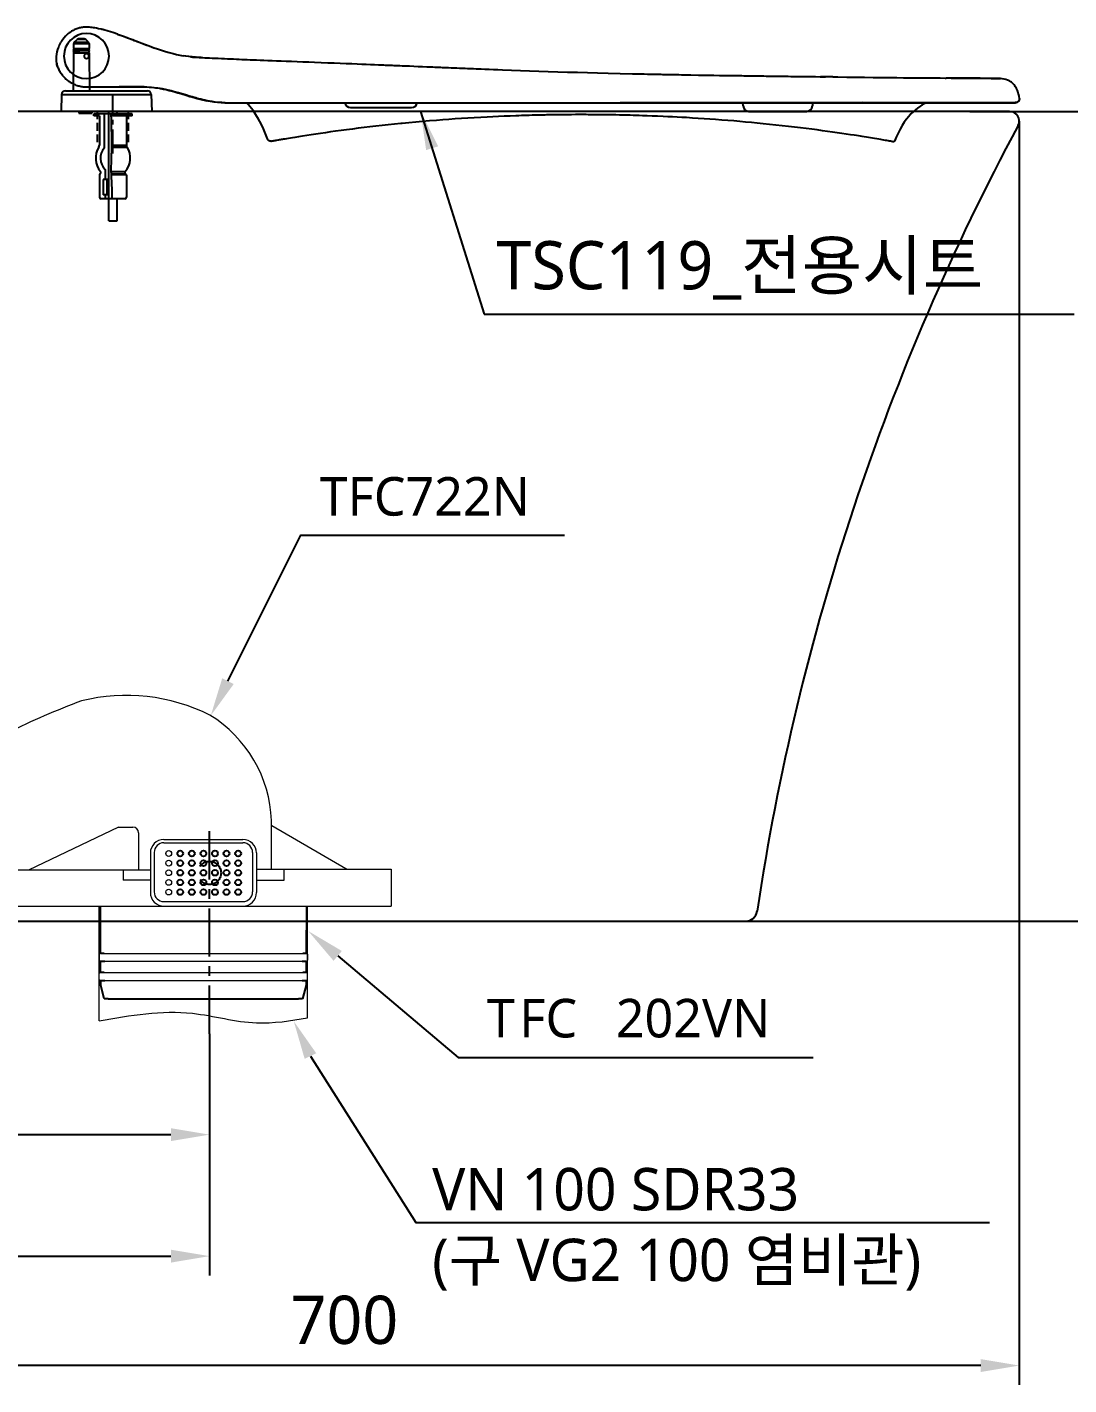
# Model space of a CAD drawing. Extents: x 3814 to 6583, y -1052 to 2311.
# Drawn here: x 4161 to 4702, y -1052 to -348 of the extents above; entities that cross this region are included whole.
import ezdxf

# ---------------------------------------------------------------- set-up
doc = ezdxf.new("R2010")
doc.units = 0
doc.header["$LTSCALE"] = 20
doc.header["$MEASUREMENT"] = 0
doc.linetypes.add('CENTER', pattern=[2, 1.25, -0.25, 0.25, -0.25])
doc.linetypes.add('HIDDEN', pattern=[0.375, 0.25, -0.125])
doc.layers.get('0').update_dxf_attribs({"linetype": 'CONTINUOUS'})
doc.layers.get('DEFPOINTS').update_dxf_attribs({"linetype": 'CONTINUOUS'})
for name, color, linetype in [('1', 1, 'CONTINUOUS'), ('2', 2, 'CONTINUOUS'), ('3', 3, 'CONTINUOUS'), ('6', 6, 'CONTINUOUS'), ('CEN', 1, 'CENTER')]:
    doc.layers.add(name, color=color, linetype=linetype)
doc.styles.add('ROMANS', font='NanumGothic.ttf')
doc.styles.get("Standard").update_dxf_attribs({"font": 'NanumGothic.ttf'})
doc.dimstyles.get("Standard").update_dxf_attribs({"dimtxt": 2.5, "dimasz": 2, "dimexe": 2, "dimexo": 1, "dimgap": 1.5, "dimtad": 1, "dimdec": 0, "dimlfac": 10, "dimrnd": 0.5, "dimzin": 0, "dimdsep": 46, "dimtxsty": 'Standard', "dimcen": 0, "dimclrt": 2, "dimadec": 0, "dimazin": 0, "dimtfac": 1, "dimtdec": 0, "dimtmove": 0, "dimatfit": 3, "dimfxl": 0, "dimtolj": 1, "dimtzin": 0, "dimarcsym": 0})

# ---------------------------------------------------------------- blocks, each defined once
blk = doc.blocks.new('*D108')
at = {"layer": '3', "color": 3, "lineweight": -2}
for p, q in [((3976, -815.42), (3976, -994.95)), ((4256.01, -869.63), (4256.01, -994.95)), ((3996, -984.95), (4236.01, -984.95))]:
    blk.add_line(p, q, dxfattribs=at)
at = {"layer": '3', "color": 3}
for points in [[(3996, -981.62), (3996, -988.29), (3976, -984.95)], [(4236.01, -981.62), (4236.01, -988.29), (4256.01, -984.95)]]:
    blk.add_solid(points, dxfattribs=at)
at = {"layer": 'DEFPOINTS', "color": 0}
for p in [(3976, -815.42), (4256.01, -869.63), (4256.01, -984.95)]:
    blk.add_point(p, dxfattribs=at)
at = {"layer": '3', "color": 2, "insert": (4114.43, -961.34), "char_height": 25, "attachment_point": 5}
blk.add_mtext('\\A1;280', dxfattribs=at)
blk = doc.blocks.new('*D106')
at = {"color": 3, "lineweight": -2}
for p, q in [((4005.97, -396.88), (4005.97, -931.95)), ((4256.01, -869.63), (4256.01, -931.95)), ((4025.97, -921.95), (4236.01, -921.95))]:
    blk.add_line(p, q, dxfattribs=at)
at = {"color": 3}
for points in [[(4025.97, -918.62), (4025.97, -925.29), (4005.97, -921.95)], [(4236.01, -918.62), (4236.01, -925.29), (4256.01, -921.95)]]:
    blk.add_solid(points, dxfattribs=at)
at = {"layer": 'DEFPOINTS', "color": 0}
for p in [(4005.97, -396.88), (4256.01, -869.63), (4256.01, -921.95)]:
    blk.add_point(p, dxfattribs=at)
at = {"color": 2, "insert": (4129.41, -898.34), "char_height": 25, "attachment_point": 5}
blk.add_mtext('\\A1;250', dxfattribs=at)
blk = doc.blocks.new('*D130')
at = {"layer": '3', "color": 3, "lineweight": -2}
for p, q in [((4675.94, -396.42), (4675.94, -1051.67)), ((3976, -815.42), (3976, -1051.67)), ((4655.94, -1041.67), (3996, -1041.67))]:
    blk.add_line(p, q, dxfattribs=at)
at = {"layer": '3', "color": 3}
for points in [[(3996, -1038.34), (3996, -1045.01), (3976, -1041.67)], [(4655.94, -1038.34), (4655.94, -1045.01), (4675.94, -1041.67)]]:
    blk.add_solid(points, dxfattribs=at)
at = {"layer": 'DEFPOINTS', "color": 0}
for p in [(4675.94, -396.42), (3976, -815.42), (3976, -1041.67)]:
    blk.add_point(p, dxfattribs=at)
at = {"layer": '3', "color": 2, "insert": (4325.97, -1018.15), "char_height": 25, "attachment_point": 5}
blk.add_mtext('\\A1;700', dxfattribs=at)
blk = doc.blocks.new('*D100')
at = {"layer": '3', "color": 3, "lineweight": -2}
for p, q in [((4650.39, -391.42), (4760, -391.42)), ((4750, -411.42), (4750, -577.79)), ((4750, -791.27), (4750, -624.9)), ((4513.51, -811.27), (4760, -811.27))]:
    blk.add_line(p, q, dxfattribs=at)
at = {"layer": '3', "color": 3}
for points in [[(4746.67, -411.42), (4753.33, -411.42), (4750, -391.42)], [(4746.67, -791.27), (4753.33, -791.27), (4750, -811.27)]]:
    blk.add_solid(points, dxfattribs=at)
at = {"layer": 'DEFPOINTS', "color": 0}
for p in [(4650.39, -391.42), (4513.51, -811.27), (4750, -811.27)]:
    blk.add_point(p, dxfattribs=at)
at = {"layer": '3', "color": 2, "insert": (4750, -601.35), "char_height": 25, "attachment_point": 5}
blk.add_mtext('\\A1;420', dxfattribs=at)

msp = doc.modelspace()

# ---------------------------------------------------------------- linework, layer by layer
at = {"color": 2}
for p, q in [((4185.60036, -358.84111), (4185.62311, -356.23413)), ((4185.60036, -358.84111), (4193.5553, -358.84111)), ((4185.62311, -356.23413), (4193.53255, -356.23413)), ((4193.47456, -358.92256), (4185.6811, -358.92256)), ((4185.91906, -355.53267), (4187.3518, -354.11237)), ((4185.91906, -355.53267), (4193.2366, -355.53267)), ((4191.80386, -354.11237), (4187.3518, -354.11237)), ((4191.09985, -353.82256), (4188.05581, -353.82256)), ((4193.2366, -355.53267), (4191.80386, -354.11237)), ((4193.53255, -356.23413), (4193.5553, -358.84111)), ((4185.32783, -359.92256), (4188.33525, -359.92256)), ((4185.4094, -380.72256), (4185.58151, -361.00049)), ((4185.58151, -361.00049), (4193.57415, -361.00049)), ((4185.66012, -360.92256), (4193.49554, -360.92256)), ((4193.82783, -359.92256), (4188.33525, -359.92256)), ((4193.57415, -361.00049), (4193.74626, -380.72256)), ((4179.33316, -382.65276), (4179.02692, -391.42256)), ((4179.33363, -382.65276), (4225.8225, -382.65276)), ((4181.33237, -380.72256), (4223.82372, -380.72256)), ((4225.8225, -382.65276), (4226.12875, -391.42256)), ((4532.75391, -388.57957), (4532.66707, -386.92256)), ((4568.76422, -386.92256), (4568.67738, -388.57957)), ((4226.12875, -391.42256), (4179.02692, -391.42256)), ((4188.20402, -391.42256), (4188.17783, -392.42256)), ((4188.17783, -392.42256), (4194.97783, -392.42256)), ((4194.95164, -391.42256), (4194.97783, -392.42256)), ((4204.78363, -392.70644), (4195.9613, -392.70644)), ((4195.9613, -393.80644), (4195.9613, -392.70644)), ((4198.9613, -393.80644), (4195.9613, -393.80644)), ((4198.9613, -393.80644), (4198.9613, -408.92411)), ((4201.4613, -392.70644), (4201.4613, -410.41494)), ((4215.9613, -392.70644), (4204.78363, -392.70644)), ((4215.9613, -393.80644), (4204.89487, -393.80644)), ((4208.1613, -392.70644), (4208.1613, -391.42256)), ((4212.9613, -393.80644), (4212.9613, -408.92411)), ((4215.9613, -393.80644), (4215.9613, -392.70644)), ((4329.21243, -389.42256), (4329.85564, -389.42256)), ((4329.85564, -389.42256), (4336.33563, -389.42256)), ((4336.33563, -389.42256), (4351.05654, -389.42256)), ((4351.05654, -389.42256), (4359.1444, -389.42256)), ((4359.1444, -389.42256), (4360.82503, -389.42256)), ((4535.7498, -391.42256), (4538.34881, -391.42256)), ((4538.34881, -391.42256), (4546.95528, -391.42256)), ((4546.95528, -391.42256), (4560.59235, -391.42256)), ((4560.59235, -391.42256), (4565.48116, -391.42256)), ((4565.48116, -391.42256), (4565.68149, -391.42256)), ((4205.2171, -410.00928), (4213.2813, -410.00928)), ((4205.23956, -408.92411), (4212.9613, -408.92411)), ((4201.9613, -421.51591), (4201.9613, -426.70644)), ((4198.9613, -424.35224), (4198.9613, -435.90644)), ((4200.9613, -426.70644), (4200.9613, -434.70644)), ((4203.7613, -426.70644), (4200.9613, -426.70644)), ((4203.7613, -426.70644), (4201.4613, -426.70644)), ((4202.9613, -434.70644), (4202.9613, -426.70644)), ((4204.91723, -422.62511), (4212.35953, -422.62511)), ((4212.65361, -423.8907), (4204.94766, -423.8907)), ((4212.9613, -424.35224), (4204.96263, -424.35224)), ((4212.9613, -424.35224), (4212.9613, -435.90644)), ((4203.7613, -434.70644), (4200.9613, -434.70644)), ((4203.7613, -434.70644), (4201.4613, -434.70644)), ((4201.9613, -434.70644), (4201.9613, -436.70644)), ((4212.1613, -436.70644), (4199.7613, -436.70644)), ((4208.1613, -448.1204), (4208.1613, -436.70644)), ((4199.53174, -827.95126), (4199.42038, -803.45126)), ((4306.2931, -803.45126), (4306.18174, -827.95126)), ((4201.35674, -827.95126), (4199.53174, -827.95126)), ((4306.18174, -827.95126), (4304.35674, -827.95126)), ((4199.54992, -831.95126), (4201.65674, -831.95126)), ((4199.57719, -837.95126), (4199.54992, -831.95126)), ((4304.05674, -831.95126), (4306.16356, -831.95126)), ((4306.16356, -831.95126), (4306.13629, -837.95126)), ((4201.35674, -837.95126), (4199.34602, -837.95126)), ((4199.34602, -841.95126), (4201.65674, -841.95126)), ((4199.60674, -844.45126), (4199.59538, -841.95126)), ((4201.45674, -851.45126), (4199.60674, -844.45126)), ((4304.05674, -841.95126), (4306.36746, -841.95126)), ((4306.10674, -844.45126), (4304.25674, -851.45126)), ((4306.36746, -837.95126), (4304.35674, -837.95126)), ((4306.1181, -841.95126), (4306.10674, -844.45126)), ((4203.45674, -851.45126), (4201.45674, -851.45126)), ((4203.45674, -851.45126), (4252.85674, -851.45126)), ((4252.85674, -851.45126), (4302.25674, -851.45126)), ((4304.25674, -851.45126), (4302.25674, -851.45126))]:
    msp.add_line(p, q, dxfattribs=at)
at = {"color": 1, "linetype": 'CENTER', "ltscale": 0.5}
msp.add_line((4205.9613, -413.22883), (4205.9613, -383.3526), dxfattribs=at)
at = {"color": 7}
for p, q in [((4670.94138, -391.42256), (4010.4693, -391.42256)), ((4025.64232, -811.27483), (4534.05334, -811.27483))]:
    msp.add_line(p, q, dxfattribs=at)
at = {"color": 7, "linetype": 'HIDDEN', "ltscale": 0.8}
for p, q in [((4197.9613, -407.42256), (4197.9613, -391.42256)), ((4213.9613, -407.42256), (4213.9613, -391.42256))]:
    msp.add_line(p, q, dxfattribs=at)
at = {"color": 2, "linetype": 'Continuous'}
msp.add_line((4203.7613, -448.1204), (4208.1613, -448.1204), dxfattribs=at)
at = {"color": 2, "linetype": 'Continuous', "lineweight": 0}
for p, q in [((4288.15113, -784.38726), (4288.15113, -759.15848)), ((4208.85433, -762.48563), (4162.13685, -784.88726)), ((4208.85433, -762.48563), (4216.26208, -762.48563)), ((4219.26208, -765.48563), (4219.26208, -784.88726)), ((4288.35358, -761.69086), (4326.64065, -783.97992)), ((4232.35674, -768.88726), (4273.35674, -768.88726)), ((4232.35674, -770.63475), (4273.35674, -770.63475)), ((4225.35674, -775.88726), (4225.35674, -796.45126)), ((4227.35674, -775.63475), (4227.35674, -796.13475)), ((4278.35674, -775.63475), (4278.35674, -796.13475)), ((4280.35674, -775.88726), (4280.35674, -796.45126)), ((4225.35662, -784.88726), (4156.09621, -784.88726)), ((4211.19517, -784.88726), (4211.19517, -789.95126)), ((4280.35687, -784.38726), (4350.24866, -784.38726)), ((4294.74375, -789.95126), (4294.74375, -784.38726)), ((4350.24866, -784.38726), (4350.24866, -803.45126)), ((4225.35663, -789.95126), (4211.19517, -789.95126)), ((4280.35687, -789.95126), (4294.74375, -789.95126)), ((4232.35674, -801.13475), (4273.35674, -801.13475)), ((4085.742, -803.45126), (4350.24866, -803.45126)), ((4198.84602, -828.45126), (4198.84602, -831.45126)), ((4199.53174, -827.95126), (4199.34602, -827.95126)), ((4199.53174, -827.95126), (4306.36746, -827.95126)), ((4306.86746, -828.45126), (4306.86746, -831.45126)), ((4199.54992, -831.95126), (4199.34602, -831.95126)), ((4199.54992, -831.95126), (4306.36746, -831.95126)), ((4201.35674, -837.95126), (4304.35674, -837.95126)), ((4201.65674, -841.95126), (4304.05674, -841.95126))]:
    msp.add_line(p, q, dxfattribs=at)
at = {"color": 6, "linetype": 'Continuous', "lineweight": 0}
for p, q in [((4198.84602, -862.87338), (4198.84602, -803.45126)), ((4306.86746, -861.38085), (4306.86746, -803.45126))]:
    msp.add_line(p, q, dxfattribs=at)
at = {"color": 2}
for points in [[(4208.2873, -351.36002), (4205.86148, -350.54487), (4203.42306, -349.78939), (4201.27228, -349.19037), (4200.99057, -349.11733), (4200.70888, -349.04567), (4200.42722, -348.97541), (4200.14561, -348.90659), (4199.86406, -348.83926), (4199.58258, -348.77344), (4198.46736, -348.52818), (4197.4654, -348.33044), (4196.57363, -348.17404), (4195.78917, -348.05292), (4195.10936, -347.96126), (4194.40314, -347.87994), (4193.85267, -347.82692), (4193.45466, -347.79452), (4193.2067, -347.77694)], [(4208.27853, -351.3859), (4208.28008, -351.38134)], [(4208.28008, -351.38134), (4208.2873, -351.36)], [(4208.28029, -351.38157), (4211.39939, -352.4967), (4214.60881, -353.69429), (4217.80567, -354.91062), (4220.99874, -356.12653), (4224.18965, -357.32393), (4227.26009, -358.44467)], [(4208.2873, -351.36002), (4208.72597, -351.51293), (4209.21088, -351.68366), (4209.74246, -351.87272), (4210.32114, -352.08063), (4210.95029, -352.30894), (4211.70388, -352.58519), (4212.33701, -352.81935), (4212.54834, -352.89789), (4212.74152, -352.96984), (4212.9165, -353.03513), (4213.07322, -353.0937), (4213.21163, -353.1455), (4213.33168, -353.19049), (4213.43335, -353.22861), (4213.56644, -353.27858), (4215.00971, -353.82353), (4216.05614, -354.22127), (4216.98817, -354.57659), (4217.80402, -354.88797), (4218.5782, -355.1834), (4219.5547, -355.55553), (4220.93145, -356.07809), (4222.21464, -356.56168), (4223.46674, -357.02914), (4224.75376, -357.50382), (4225.99742, -357.95569), (4227.19648, -358.38388)], [(4181.29268, -352.45357), (4180.62008, -353.21138), (4179.91343, -354.11335), (4179.19204, -355.16963), (4178.8333, -355.75793), (4178.48062, -356.38703), (4178.1381, -357.05704), (4177.81029, -357.76771), (4177.50227, -358.51838), (4177.21962, -359.30791), (4176.84947, -360.59172), (4176.6055, -361.78631), (4176.47015, -362.88105), (4176.42465, -363.86956), (4176.44983, -364.74876), (4176.52669, -365.51812), (4176.637, -366.17891), (4176.76383, -366.73357)], [(4185.60036, -358.84111), (4185.68105, -358.92251)], [(4193.5553, -358.84111), (4193.47461, -358.92251)], [(4227.19635, -358.38383), (4227.21024, -358.38734)], [(4227.2089, -358.38686), (4227.24291, -358.39888)], [(4227.20985, -358.38721), (4227.25842, -358.43965), (4227.26006, -358.44406)], [(4227.24291, -358.39888), (4229.05861, -359.02756), (4231.07965, -359.69347), (4233.11819, -360.32381), (4235.17171, -360.9119), (4237.23588, -361.45151), (4238.9596, -361.85994), (4240.68055, -362.22769), (4242.38668, -362.55125)], [(4185.58151, -361.00049), (4185.66007, -360.92261)], [(4193.57415, -361.00049), (4193.49559, -360.92261)], [(4245.29843, -363.00603), (4245.27623, -363.00304), (4243.68471, -362.76951), (4242.40351, -362.55443)], [(4245.29487, -363.00503), (4245.32522, -363.00911)], [(4247.11763, -363.22662), (4246.82304, -363.19423), (4245.29843, -363.00603)], [(4246.23275, -363.1214), (4246.38107, -363.13797), (4246.60182, -363.16171), (4246.78181, -363.18025), (4246.91656, -363.19366), (4247.04783, -363.20634), (4247.24281, -363.22445), (4247.48355, -363.24566), (4247.77656, -363.26976), (4248.03299, -363.28932), (4248.36097, -363.31227), (4248.78111, -363.33832), (4249.01469, -363.35119)], [(4252.36471, -363.58715), (4252.11511, -363.57598), (4251.80659, -363.56448), (4251.45958, -363.55147), (4251.1016, -363.53664), (4250.42041, -363.50115), (4249.75203, -363.45764), (4248.80893, -363.38651), (4247.82609, -363.29907), (4247.11763, -363.22662)], [(4249.06211, -363.3537), (4249.01981, -363.35146)], [(4249.05611, -363.35593), (4249.0213, -363.35414)], [(4251.31726, -363.49958), (4249.92695, -363.40459), (4249.05611, -363.35593)], [(4249.05782, -363.35602), (4249.54661, -363.38121), (4250.65438, -363.43756), (4251.62123, -363.48598), (4252.60807, -363.53471), (4253.66874, -363.58638), (4254.82728, -363.642), (4256.08976, -363.70171), (4257.43714, -363.76444), (4258.89762, -363.83135), (4260.4776, -363.90256), (4262.18289, -363.97821), (4263.80095, -364.04896), (4265.4092, -364.11839), (4266.98357, -364.18559), (4268.51775, -364.25043), (4270.00596, -364.3128), (4271.44292, -364.37258), (4272.82388, -364.42968), (4274.14464, -364.48398), (4275.5863, -364.54294), (4277.09616, -364.60435), (4278.71428, -364.6698), (4280.44438, -364.73938), (4282.2903, -364.81319), (4284.21931, -364.8899), (4286.26621, -364.97089), (4288.43373, -365.05626), (4290.72438, -365.14612), (4293.19112, -365.24254), (4295.79075, -365.34387), (4298.5252, -365.45022), (4301.39606, -365.56174), (4304.40481, -365.67854), (4307.45649, -365.797), (4310.44894, -365.91323), (4313.94623, -366.04926), (4317.34081, -366.18167), (4320.6242, -366.31025), (4323.79029, -366.43478), (4326.83563, -366.55508), (4329.75733, -366.67093), (4332.55271, -366.78218), (4335.0017, -366.87998), (4337.34008, -366.97366), (4339.56608, -367.06311), (4341.66761, -367.14783), (4343.62706, -367.22705), (4345.44342, -367.30067), (4346.26424, -367.33399), (4347.05185, -367.366), (4347.8062, -367.39668), (4348.52723, -367.42603), (4349.21487, -367.45405), (4349.92278, -367.48291), (4350.74565, -367.51649), (4351.60266, -367.55149), (4352.55808, -367.59054), (4353.61202, -367.63366), (4354.76453, -367.68087), (4356.01561, -367.73219), (4357.34331, -367.78673), (4359.69801, -367.88366), (4362.01359, -367.97925), (4364.28914, -368.07345), (4366.5252, -368.16623), (4368.72261, -368.25751), (4370.82763, -368.34498), (4371.89794, -368.38945), (4372.93006, -368.43231), (4373.92404, -368.47356), (4374.87976, -368.5132), (4375.79707, -368.55123), (4376.68271, -368.58793), (4377.63965, -368.62756), (4378.70255, -368.67156), (4379.92958, -368.72233), (4381.27252, -368.77786), (4382.73101, -368.83814), (4384.27793, -368.90204), (4385.73686, -368.96227), (4387.07593, -369.01748), (4388.52516, -369.07713), (4389.80284, -369.12959), (4390.90924, -369.17492), (4391.91454, -369.21599), (4392.91733, -369.25686), (4394.22791, -369.31008), (4395.53576, -369.36296), (4396.88362, -369.41719), (4398.85924, -369.49615), (4400.99465, -369.58071), (4403.2855, -369.67046), (4405.62704, -369.76105), (4407.97993, -369.85085), (4412.63529, -370.02485), (4417.33576, -370.19559), (4422.02137, -370.36091), (4426.80198, -370.52474), (4431.66943, -370.68652), (4436.63335, -370.84562), (4441.70574, -371.00135), (4446.79718, -371.15132), (4452.00015, -371.29913), (4457.30561, -371.44428), (4462.74144, -371.58652), (4469.00121, -371.74199), (4475.43778, -371.89292), (4477.49695, -371.93933), (4479.51321, -371.98391), (4481.40012, -372.02484), (4483.15731, -372.06229), (4484.78476, -372.0964), (4486.28251, -372.1273), (4487.65071, -372.15512), (4488.88962, -372.17997), (4489.99956, -372.20196), (4490.98087, -372.22119), (4491.66192, -372.23441), (4492.26399, -372.24602), (4492.78725, -372.25605), (4493.30822, -372.26598), (4493.92434, -372.27765), (4494.75418, -372.29324), (4495.71083, -372.31106), (4496.7941, -372.33102), (4498.00387, -372.35305), (4499.34019, -372.37709), (4500.77606, -372.40258), (4502.33465, -372.42987), (4503.96101, -372.45795), (4505.59763, -372.48581), (4509.5356, -372.55134), (4513.53137, -372.61585), (4517.56483, -372.67921), (4520.52561, -372.72474), (4523.44939, -372.76894), (4526.41825, -372.81313), (4529.43489, -372.85737), (4530.77143, -372.87676), (4532.01271, -372.89466), (4533.12377, -372.91061), (4534.10483, -372.92462), (4534.78456, -372.93429), (4535.38422, -372.9428), (4535.90384, -372.95016), (4536.42386, -372.9575), (4537.1118, -372.9672), (4537.93163, -372.97872), (4538.88311, -372.99204), (4539.96268, -373.0071), (4541.07044, -373.02249), (4542.15947, -373.03756), (4543.41891, -373.05491), (4544.65228, -373.07184), (4545.85957, -373.08834), (4547.02614, -373.10423), (4547.88562, -373.11589), (4548.67466, -373.12657), (4549.39343, -373.13628), (4550.04211, -373.14503), (4550.68662, -373.15369), (4551.45296, -373.16398), (4552.35561, -373.17606), (4553.39397, -373.18992), (4554.56656, -373.20551), (4556.08172, -373.22558), (4557.45269, -373.24365), (4558.68042, -373.25977), (4559.7658, -373.27398), (4560.71012, -373.2863), (4561.57494, -373.29755), (4562.40258, -373.30828), (4563.12873, -373.31768), (4563.82394, -373.32667), (4564.58213, -373.33644), (4565.48745, -373.34808), (4566.53913, -373.36156), (4567.73606, -373.37686), (4570.2757, -373.40912), (4572.68591, -373.4395), (4574.96759, -373.46805), (4575.46137, -373.47419)], [(4252.36471, -363.58651), (4251.31726, -363.49958)], [(4177.17209, -368.06924), (4176.87824, -367.15273), (4176.80236, -366.87982), (4176.76383, -366.73357)], [(4183.73644, -376.24787), (4183.71143, -376.23196)], [(4192.2067, -378.69357), (4193.76831, -378.69357), (4195.23785, -378.69357), (4196.61534, -378.69357), (4198.09755, -378.69357), (4199.60628, -378.69357), (4201.11947, -378.69357), (4202.66213, -378.69357), (4206.99677, -378.69357), (4211.43804, -378.69357)], [(4211.43068, -378.68444), (4211.43386, -378.69066)], [(4222.09204, -378.664), (4220.46186, -378.66765), (4218.71601, -378.67139), (4216.92366, -378.67496), (4215.09464, -378.67839), (4213.23833, -378.68164), (4211.43109, -378.68474)], [(4211.43386, -378.69066), (4211.43803, -378.69341)], [(4211.43804, -378.69357), (4212.8998, -378.69357), (4214.34994, -378.69357), (4215.75856, -378.69357), (4217.14646, -378.69357), (4218.91156, -378.69357), (4220.60148, -378.69357), (4222.2067, -378.69357)], [(4222.2067, -378.69357), (4223.53231, -378.71694), (4224.78504, -378.78047), (4225.96576, -378.87522), (4227.07523, -378.99338), (4228.09469, -379.12541), (4229.01874, -379.26341), (4229.86024, -379.40338), (4230.60764, -379.53851)], [(4230.26149, -379.4747), (4230.17477, -379.45904)], [(4230.50528, -379.51942), (4230.26149, -379.4747)], [(4230.41861, -379.47737), (4230.60765, -379.53851)], [(4230.43193, -379.47893), (4230.41944, -379.4766)], [(4263.9941, -386.90271), (4262.39019, -386.86664), (4260.63756, -386.75265), (4259.00191, -386.58127), (4257.47916, -386.36999), (4256.06493, -386.13298), (4254.77715, -385.88608), (4253.58545, -385.63371), (4252.48579, -385.38239), (4251.47444, -385.13724), (4250.52987, -384.89743), (4249.67024, -384.67103), (4248.89247, -384.4603), (4248.19381, -384.26682), (4247.57181, -384.09162), (4247.0031, -383.9293), (4246.38529, -383.75098), (4245.5117, -383.49592), (4244.54483, -383.21064), (4243.48995, -382.89719), (4242.35278, -382.55865), (4241.13928, -382.19889), (4239.8556, -381.82274), (4238.5082, -381.43602), (4237.22292, -381.07791), (4235.89511, -380.72221), (4234.52998, -380.37499), (4233.13328, -380.04266), (4231.7116, -379.73178), (4230.43193, -379.47893)], [(4231.5852, -379.72969), (4230.50528, -379.51942)], [(4230.60764, -379.53851), (4232.05304, -379.82666), (4233.52254, -380.15247), (4235.05539, -380.52311), (4236.57774, -380.91762), (4238.07787, -381.32738), (4239.62779, -381.76765), (4241.71675, -382.3791), (4243.89155, -383.025), (4245.89924, -383.61725), (4246.16603, -383.69502), (4246.43374, -383.77276), (4246.70235, -383.85042), (4246.97187, -383.92798), (4247.24232, -384.00542), (4247.51368, -384.08269), (4249.61313, -384.66308), (4251.78227, -385.22058), (4254.02288, -385.73681), (4254.68353, -385.87528)], [(4575.48848, -373.47452), (4572.95647, -373.44328)], [(4577.29455, -373.49687), (4577.12569, -373.49478), (4575.48848, -373.47452)], [(4579.2652, -373.52127), (4577.29455, -373.49687)], [(4579.28617, -373.52147), (4581.81033, -373.55257), (4586.51451, -373.61002), (4591.16265, -373.66574), (4595.66761, -373.7185), (4600.10847, -373.76916), (4604.48236, -373.81759), (4608.78507, -373.86366), (4612.37504, -373.90084), (4615.90457, -373.93619), (4619.36918, -373.96961), (4622.76087, -374.00113), (4626.06054, -374.03073), (4629.24797, -374.05842), (4632.13366, -374.08278), (4634.88824, -374.10547), (4637.50574, -374.12657), (4638.00606, -374.13056)], [(4639.18977, -374.13993), (4637.96688, -374.13033)], [(4640.64062, -374.15131), (4640.12428, -374.14726), (4639.18977, -374.13993)], [(4640.58609, -374.15086), (4640.96126, -374.15376), (4641.95983, -374.16141), (4643.01284, -374.16936), (4644.11525, -374.17754), (4645.26163, -374.18588), (4646.44609, -374.19433), (4647.6622, -374.2028), (4648.76671, -374.21033), (4649.8915, -374.2178), (4651.03413, -374.22521), (4652.1866, -374.23247), (4653.34021, -374.23952), (4654.46581, -374.24617), (4655.57613, -374.25249), (4656.66301, -374.25843), (4657.71788, -374.26393), (4658.74859, -374.26903), (4659.72355, -374.27358), (4660.62992, -374.27754), (4661.45567, -374.28089), (4662.1897, -374.28362), (4662.69474, -374.28534), (4663.1306, -374.28669), (4663.49164, -374.2877), (4663.77215, -374.28838), (4663.96664, -374.28878)], [(4640.91349, -374.15345), (4640.64062, -374.15131)], [(4666.17542, -374.36744), (4666.1324, -374.36711), (4665.91923, -374.36541), (4665.56164, -374.36248), (4665.05807, -374.35824), (4664.40699, -374.35266), (4663.60684, -374.34566), (4662.65608, -374.33718), (4661.55351, -374.32719), (4660.30039, -374.31577), (4658.89893, -374.30303), (4657.35138, -374.28911), (4655.66045, -374.27414), (4653.82981, -374.25823), (4651.86322, -374.2415), (4649.76454, -374.22407), (4647.5386, -374.20597), (4645.18241, -374.18712), (4642.70911, -374.16756), (4640.91349, -374.15345)], [(4663.96664, -374.28878), (4664.27584, -374.29057), (4664.55878, -374.29412), (4664.81703, -374.29924), (4665.05195, -374.30569), (4665.26463, -374.3132), (4665.45596, -374.32145), (4665.58582, -374.32794), (4665.64644, -374.33123), (4665.78422, -374.33937), (4665.92203, -374.3484), (4666.06203, -374.35851), (4666.15761, -374.36597)], [(4666.2027, -374.36763), (4666.17542, -374.36744)], [(4235.40426, -380.61137), (4235.32542, -380.59131)], [(4236.8245, -380.98253), (4235.43673, -380.61925)], [(4236.29046, -380.84055), (4236.03922, -380.77469)], [(4255.07502, -385.95409), (4256.33701, -386.19064), (4258.20836, -386.48786), (4260.1278, -386.71869), (4262.09674, -386.86881), (4263.99951, -386.92237)], [(4263.99951, -386.92237), (4264.1167, -386.92256)], [(4286.08803, -405.67491), (4285.04665, -403.04019), (4283.93737, -400.46247), (4282.74909, -397.95154), (4281.47183, -395.52088), (4280.09508, -393.18262), (4278.60405, -390.94042), (4276.99375, -388.80085), (4275.3829, -386.90308)], [(4468.88556, -386.90041), (4468.85341, -386.92256)], [(4468.89102, -386.89212), (4468.88556, -386.90041)], [(4674.21768, -386.88749), (4673.99972, -386.89242), (4673.72428, -386.89662), (4673.39933, -386.90019), (4673.03261, -386.90321), (4672.63163, -386.90575), (4672.20365, -386.90786), (4671.75561, -386.90961), (4671.24751, -386.91116), (4670.73158, -386.91238), (4670.21595, -386.91332), (4669.70827, -386.914), (4669.21566, -386.91446), (4668.82144, -386.91468), (4668.44578, -386.91476), (4668.07332, -386.91478), (4667.6876, -386.91479), (4667.28851, -386.91481), (4666.87593, -386.91483), (4665.84937, -386.91487), (4664.74586, -386.91491), (4662.97437, -386.91498), (4661.03414, -386.91504), (4658.94793, -386.9151), (4656.72371, -386.91516), (4654.36722, -386.91522), (4651.8842, -386.91528), (4649.28004, -386.91534), (4646.28837, -386.9154), (4643.16437, -386.91547), (4639.9158, -386.91553), (4636.55027, -386.91559), (4633.82865, -386.91564), (4631.04255, -386.91569), (4628.17951, -386.91574), (4625.17463, -386.91579), (4622.83255, -386.91582), (4620.40552, -386.91586), (4617.893, -386.9159), (4616.37215, -386.91592), (4614.82284, -386.91594), (4613.31151, -386.91581), (4611.87476, -386.91544), (4610.4874, -386.9148), (4609.18124, -386.91386), (4607.95783, -386.91258), (4606.81858, -386.91089), (4605.76479, -386.90872), (4604.78442, -386.90604), (4603.7441, -386.90336), (4602.28501, -386.90032), (4600.66971, -386.89782), (4598.89614, -386.89598), (4596.96225, -386.89489), (4594.86602, -386.8946), (4592.02588, -386.89475), (4589.22136, -386.89491), (4586.4539, -386.89506), (4582.8079, -386.89525), (4579.23428, -386.89544), (4575.71809, -386.89562), (4572.18127, -386.89579), (4567.07842, -386.89604), (4561.91845, -386.89629), (4556.70347, -386.89653), (4551.43653, -386.89677), (4546.12109, -386.897), (4539.74859, -386.89728), (4533.31768, -386.89754), (4526.83366, -386.89781), (4523.04139, -386.89796), (4519.3645, -386.8981), (4515.80621, -386.89824), (4512.36857, -386.89837), (4511.1165, -386.89841), (4509.8816, -386.89846), (4508.58695, -386.89851), (4507.14577, -386.89856), (4505.55755, -386.89862), (4503.82183, -386.89868), (4502.04977, -386.89875), (4500.14576, -386.89881), (4498.1094, -386.89889), (4495.94031, -386.89896), (4493.6381, -386.89904), (4491.2024, -386.89913), (4488.63288, -386.89921), (4485.92921, -386.89931), (4483.09107, -386.8994), (4480.11817, -386.8995), (4477.06693, -386.8996), (4473.88525, -386.8997), (4470.57297, -386.89981), (4468.90184, -386.89986)], [(4627.64727, -386.9222), (4626.59593, -387.50449), (4625.50872, -388.15583), (4624.36981, -388.89984), (4623.25171, -389.69975), (4622.10513, -390.6011), (4620.94032, -391.61423), (4619.76751, -392.75185), (4618.59588, -394.02537), (4617.4336, -395.44372), (4616.29327, -397.01107), (4615.18753, -398.73029), (4614.1205, -400.60956), (4613.09711, -402.65208), (4612.12347, -404.85502), (4611.46612, -406.51207)], [(4674.21207, -386.91273), (4674.01406, -386.92256)], [(4675.9953, -384.64927), (4676.0105, -385.04188), (4675.94138, -385.45682), (4675.7773, -385.86649), (4675.52015, -386.2385), (4675.18631, -386.543), (4674.80338, -386.76022), (4674.40314, -386.88435), (4674.21207, -386.91273)], [(4675.94918, -384.64611), (4675.9622, -385.10841), (4675.88261, -385.51592), (4675.73556, -385.8698), (4675.61576, -386.06605), (4675.57987, -386.11553), (4675.53851, -386.16804), (4675.4379, -386.28055), (4675.31085, -386.39958), (4675.15456, -386.52006), (4674.96702, -386.63588), (4674.74747, -386.74027), (4674.49679, -386.82626), (4674.21768, -386.88749)], [(4674.27549, -386.90121), (4674.27426, -386.90315), (4674.23326, -386.91051)], [(4675.95233, -384.66688), (4675.95656, -384.66601), (4675.97368, -384.66187), (4675.98443, -384.65832), (4675.99062, -384.65534), (4675.99375, -384.65295), (4675.99501, -384.65113), (4675.99532, -384.64991), (4675.9953, -384.64927)], [(4203.7613, -448.1204), (4203.7613, -391.42256)], [(4417.79201, -393.60932), (4416.42681, -393.65413), (4414.83845, -393.70871), (4411.85877, -393.81844), (4408.90074, -393.93698), (4405.94667, -394.065), (4402.98644, -394.20271), (4400.02429, -394.34972), (4396.66652, -394.52754), (4393.32675, -394.7163), (4390.01076, -394.91549), (4386.72333, -395.12453), (4383.4516, -395.34408), (4380.19255, -395.57425), (4376.95163, -395.81451), (4373.734, -396.06428), (4370.09152, -396.36059), (4366.49291, -396.66748), (4362.94473, -396.98388), (4359.45307, -397.30868), (4356.00188, -397.64287), (4355.2957, -397.71287)], [(4478.76163, -393.58247), (4478.57445, -393.57659), (4477.24386, -393.53589), (4475.73349, -393.49193), (4474.12808, -393.44784), (4472.33968, -393.40191), (4470.49949, -393.35816), (4468.6341, -393.31743), (4466.77559, -393.28047), (4464.92405, -393.24726), (4463.07951, -393.21774), (4462.49039, -393.20907), (4461.90043, -393.20074), (4461.30962, -393.19277), (4460.71796, -393.18515), (4460.12546, -393.17789), (4459.53211, -393.17099), (4458.93792, -393.16445), (4458.11952, -393.15604), (4457.29952, -393.14832), (4456.53399, -393.14174), (4455.77422, -393.13583), (4454.6804, -393.12837), (4453.57663, -393.12211), (4452.46292, -393.11709), (4451.29636, -393.11322), (4449.98344, -393.11057), (4447.96764, -393.11), (4445.81627, -393.11409), (4443.71199, -393.12277), (4441.59763, -393.13616), (4439.64276, -393.1527), (4437.75913, -393.17242), (4437.05792, -393.18071), (4436.3588, -393.18948), (4435.66179, -393.19874), (4434.96687, -393.20848), (4434.27406, -393.21869), (4433.58335, -393.22938), (4432.772, -393.24256), (4432.06271, -393.25465), (4431.41438, -393.26617), (4430.76566, -393.27813), (4429.99286, -393.29295), (4429.21952, -393.30842), (4428.44561, -393.32452), (4427.78265, -393.33881), (4427.15887, -393.35268), (4426.54088, -393.36682), (4424.9141, -393.40596), (4423.35784, -393.446), (4421.87126, -393.48663), (4420.53452, -393.52514), (4419.47331, -393.55705), (4418.59015, -393.58451), (4417.7718, -393.61069)], [(4610.01828, -407.06579), (4609.61267, -406.9965), (4609.12355, -406.91226), (4608.55901, -406.81468), (4607.92711, -406.70536), (4607.23602, -406.58592), (4606.5072, -406.46024), (4605.7357, -406.32762), (4604.9282, -406.18935), (4604.09123, -406.04668), (4603.06516, -405.87271), (4602.01653, -405.69604), (4600.95496, -405.51838), (4599.88959, -405.3413), (4598.82909, -405.16628), (4597.78168, -404.99463), (4596.66306, -404.81265), (4595.57864, -404.63753), (4594.53709, -404.47055), (4593.5405, -404.31186), (4592.52884, -404.15195), (4591.48441, -403.98813), (4590.40701, -403.8205), (4588.34543, -403.50356), (4586.17108, -403.17474), (4583.88315, -402.83476), (4581.54502, -402.4937), (4579.09834, -402.14369), (4576.54273, -401.78559), (4573.88701, -401.42155), (4571.14411, -401.05414), (4568.31682, -400.68456), (4565.40799, -400.31395), (4562.4208, -399.94349), (4559.35884, -399.57441), (4556.2261, -399.20793), (4553.02689, -398.84524), (4549.76589, -398.4875), (4546.44821, -398.13584), (4543.07912, -397.79138), (4540.09342, -397.49672), (4537.07664, -397.20906), (4534.03286, -396.92904), (4530.9663, -396.65725), (4527.8813, -396.39423), (4524.78128, -396.1404), (4521.63265, -395.89327), (4518.42067, -395.65221), (4515.49291, -395.44216), (4512.52215, -395.23844), (4509.51267, -395.04168), (4506.4691, -394.85252), (4503.39641, -394.67155), (4500.96514, -394.53546), (4498.52176, -394.405), (4496.06904, -394.28038), (4493.62133, -394.16234), (4491.25481, -394.0542), (4488.37946, -393.93068), (4485.65446, -393.82168), (4483.05846, -393.72545), (4480.55922, -393.63967), (4478.7369, -393.58115)], [(4355.28675, -397.71484), (4355.26388, -397.71711), (4351.96271, -398.05163), (4348.68673, -398.39554), (4345.50345, -398.74115), (4342.3591, -399.09365), (4339.24701, -399.45345), (4336.19327, -399.81712), (4333.11232, -400.19472), (4330.1025, -400.57402), (4327.13905, -400.95758), (4324.25106, -401.34107), (4321.42912, -401.72506), (4318.73247, -402.10062), (4316.11852, -402.47273), (4313.57868, -402.84193), (4311.1423, -403.2032), (4308.74021, -403.56623), (4306.45714, -403.9176), (4304.2736, -404.25944), (4302.21205, -404.5874), (4300.27741, -404.8998), (4299.08323, -405.09487), (4297.94851, -405.28183), (4296.90159, -405.4557), (4295.95751, -405.61362), (4295.12154, -405.75436), (4294.34979, -405.88505), (4293.80824, -405.97718), (4293.29121, -406.06548), (4292.79867, -406.1499), (4292.33063, -406.23039), (4291.87178, -406.30956), (4291.38862, -406.3932), (4290.70052, -406.51282), (4290.64441, -406.5226)], [(4288.26519, -406.94039), (4287.97424, -406.96413), (4287.62807, -406.93688), (4287.28333, -406.84715), (4286.95688, -406.6959), (4286.66449, -406.49003), (4286.4184, -406.24139), (4286.2257, -405.96465), (4286.08803, -405.67491)], [(4288.25927, -406.9413), (4288.25811, -406.94146)], [(4288.30644, -406.93352), (4288.26519, -406.94039)], [(4288.70835, -406.8624), (4288.61796, -406.87838), (4288.38029, -406.92044), (4288.30645, -406.93352)], [(4290.35102, -406.5738), (4290.09937, -406.6178), (4289.57872, -406.70907), (4289.0181, -406.80773), (4288.70834, -406.86241)], [(4288.7605, -406.85146), (4288.71515, -406.86119)], [(4290.19747, -406.59986), (4290.06505, -406.62296), (4289.69858, -406.68699), (4289.35371, -406.74736), (4289.03823, -406.80268), (4288.76049, -406.85146)], [(4290.60118, -406.52954), (4290.44574, -406.5566), (4290.06505, -406.62296), (4289.69858, -406.68699), (4289.35371, -406.74736), (4289.03824, -406.80268), (4288.7605, -406.85146)], [(4290.40911, -406.56298), (4290.19747, -406.59986)], [(4290.39791, -406.56561), (4290.35102, -406.5738)], [(4290.4035, -406.56463), (4290.39791, -406.56561)], [(4290.64455, -406.52258), (4290.4035, -406.56463)], [(4290.42181, -406.56077), (4290.40911, -406.56298)], [(4290.51244, -406.54499), (4290.44574, -406.5566), (4290.42181, -406.56077)], [(4290.60131, -406.52952), (4290.51244, -406.54499)], [(4610.10638, -407.11055), (4610.09527, -407.10737), (4610.01828, -407.06579)], [(4610.36911, -407.15753), (4610.2765, -407.14098), (4610.11742, -407.11258)], [(4610.4829, -407.1712), (4610.36911, -407.15753)], [(4611.48013, -406.5276), (4611.30738, -406.82033), (4611.03105, -407.0471), (4610.69711, -407.16151), (4610.4829, -407.1712)], [(4610.50033, -407.17147), (4610.50032, -407.17152), (4610.49683, -407.17197)]]:
    msp.add_lwpolyline(points, dxfattribs=at)
at = {"color": 2, "linetype": 'Continuous', "lineweight": 0}
for centre in [(4234.85674, -776.16926), (4234.85674, -781.16926), (4234.85674, -786.16926), (4234.85674, -791.16926), (4234.85674, -796.16926)]:
    msp.add_circle(centre, 1.5, dxfattribs=at)
at = {"color": 7, "linetype": 'HIDDEN', "ltscale": 3}
msp.add_circle((4256.00978, -786.27483), 6, dxfattribs=at)
at = {"color": 2}
for centre, radius, start, end in [((4192.2067, -362.74357), 11.7, 0.00000614, 180), ((4186.32783, -359.92256), 1, 99.35203488, 180), ((4186.62307, -356.24285), 1, 134.75, 179.5), ((4186.00283, -359.92256), 1, 80.64796513, 90), ((4188.05581, -354.82256), 1, 90.00000616, 134.75), ((4191.09985, -354.82256), 1, 45.25, 90), ((4193.15283, -359.92256), 1, 90, 99.35203487), ((4192.82783, -359.92256), 1, 0, 80.64796512), ((4192.53259, -356.24285), 1, 0.5, 45.25), ((4192.2067, -362.74357), 11.7, 180, 0), ((4186.32783, -359.92256), 1, 180, 260.64796512), ((4186.00283, -359.92256), 1, 270, 279.35203487), ((4192.2067, -362.74357), 1.25, 0.00000614, 180), ((4192.2067, -362.74357), 1.25, 180, 0), ((4192.82783, -359.92256), 1, 279.35203488, 0), ((4193.15283, -359.92256), 1, 260.64796513, 270), ((4181.33195, -382.72256), 2, 90, 178), ((4223.82372, -382.72256), 2, 2.00000614, 90), ((4329.21243, -386.42256), 3, 189.67496427, 270), ((4360.82503, -386.42256), 3, 270, 350.3873238), ((4535.7498, -388.42256), 3, 183, 270), ((4565.68149, -388.42256), 3, 270, 357), ((4207.4613, -415.70644), 10.5, 147.14011962, 221.21761297), ((4196.9613, -408.92411), 2, 327.14011962, 0), ((4207.4613, -415.70644), 8, 138.5903779, 226.56746343), ((4204.4613, -415.70644), 10.5, 318.78238703, 32.85988038), ((4214.9613, -408.92411), 2, 180, 212.85988038), ((4199.4613, -424.35224), 0.5, 112.61986495, 180), ((4198.9613, -423.15224), 0.8, 292.61986495, 41.21761297), ((4212.9613, -423.15224), 0.8, 138.78238703, 247.38013505), ((4212.4613, -424.35224), 0.5, 0, 67.38013505), ((4199.7613, -435.90644), 0.8, 180, 270), ((4212.1613, -435.90644), 0.8, 270, 0)]:
    msp.add_arc(centre, radius, start, end, dxfattribs=at)
at = {"color": 7}
for centre, radius, start, end in [((4670.94138, -396.42256), 5, 333.00223157, 90), ((5780.68992, -992.23439), 1254.5779, 151.76422236, 171.47084922), ((4534.05334, -805.27483), 6, 270, 351.47084922)]:
    msp.add_arc(centre, radius, start, end, dxfattribs=at)
at = {"color": 2, "linetype": 'Continuous', "lineweight": 0}
for centre, radius, start, end in [((4212.96222, -790.47447), 96.26117, 63.28090618, 103.97249566), ((4320.80269, -1052.4978), 378.83743, 110.24374839, 116.55489682), ((4221.19675, -761.59348), 66.99864, 2.08281945, 58.46047196), ((4216.26208, -765.48563), 3, 0, 90), ((4232.35674, -775.88726), 7, 90, 180), ((4232.35674, -775.63475), 5, 90, 180), ((4273.35674, -775.88726), 7, 360, 90), ((4273.35674, -775.63475), 5, 0, 90), ((4328.14999, -781.38726), 3, 239.79389663, 270), ((4232.35674, -796.45126), 7, 179.73807552, 270), ((4232.35674, -796.13475), 5, 180, 270), ((4273.35674, -796.13475), 5, 270, 0), ((4273.35674, -796.45126), 7, 270, 0), ((4199.34602, -828.45126), 0.5, 90, 180), ((4306.36746, -828.45126), 0.5, 0, 90), ((4199.34602, -831.45126), 0.5, 180, 270), ((4306.36746, -831.45126), 0.5, 270, 360), ((4199.34602, -838.45126), 0.5, 90, 180), ((4199.34602, -841.45126), 0.5, 180, 270), ((4306.36746, -838.45126), 0.5, 0, 90), ((4306.36746, -841.45126), 0.5, 270, 0)]:
    msp.add_arc(centre, radius, start, end, dxfattribs=at)
at = {"color": 2, "extrusion": (0, 0, -1)}
for centre, major_axis, ratio, start_param, end_param in [((4188.62762, -359.92256), (0, -1), 0.292371705, 1.570796327, 2.978368851), ((4188.62762, -359.92256), (0, -1), 0.292371705, 0.163223803, 1.570796327), ((4222.23456, -377.58822), (0.03513, 1.10524), 0.455149603, 3.127123745, 3.360615953), ((4264.1164, -385.91185), (-0.00046, 1.01071), 0.587684378, 3.141859607, 3.338470214)]:
    msp.add_ellipse(centre, major_axis=major_axis, ratio=ratio, start_param=start_param, end_param=end_param, dxfattribs=at)
at = {"color": 2}
for points in [[(4193.2067, -347.77694), (4192.86857, -347.75434), (4192.1907, -347.73209), (4191.17387, -347.76764), (4190.16154, -347.87205), (4189.1593, -348.04465), (4188.17024, -348.28492), (4187.19947, -348.5918), (4186.25286, -348.9633), (4185.33428, -349.39763), (4184.44652, -349.89349), (4183.59308, -350.4492), (4182.77855, -351.06212), (4182.00754, -351.7289), (4181.52534, -352.2068), (4181.29268, -352.45357)], [(4176.76383, -366.73357), (4176.85598, -367.09024), (4177.06504, -367.79727), (4177.45132, -368.83364), (4177.9087, -369.8413), (4178.43491, -370.81503), (4179.02738, -371.75002), (4179.68323, -372.64173), (4180.39951, -373.48607), (4181.1728, -374.27891), (4181.99901, -375.01604), (4182.87343, -375.69348), (4183.79311, -376.30906), (4184.75458, -376.86015), (4185.75263, -377.34347), (4186.78163, -377.75624), (4187.83552, -378.0962), (4188.90902, -378.36199), (4189.99875, -378.55293), (4191.10023, -378.66798), (4191.83786, -378.69357), (4192.2067, -378.69357)], [(4183.63629, -376.1892), (4183.6604, -376.20484), (4183.68455, -376.22042), (4183.70875, -376.23594)], [(4211.41998, -378.69357), (4211.29421, -378.69357), (4211.1695, -378.69357), (4211.0458, -378.69357)], [(4264.1167, -386.92256), (4264.54884, -386.92256), (4265.46111, -386.92256), (4266.96678, -386.92256), (4268.64475, -386.92256), (4270.52019, -386.92256), (4272.62229, -386.92256), (4274.98176, -386.92256), (4277.62553, -386.92256), (4280.59787, -386.92256), (4283.98464, -386.92256), (4287.87932, -386.92256), (4292.29335, -386.92256), (4297.42166, -386.92256), (4303.30814, -386.92256), (4309.77707, -386.92256), (4315.84723, -386.92256), (4321.28608, -386.92256), (4326.10618, -386.92256), (4330.44782, -386.92256), (4334.38392, -386.92256), (4337.92154, -386.92256), (4341.06016, -386.92256), (4343.89532, -386.92256), (4346.54631, -386.92256), (4349.12606, -386.92256), (4351.7687, -386.92256), (4354.61315, -386.92256), (4357.83224, -386.92256), (4361.4975, -386.92256), (4365.51702, -386.92256), (4369.90877, -386.92256), (4374.78242, -386.92256), (4380.29248, -386.92256), (4385.97175, -386.92256), (4391.36552, -386.92256), (4396.16518, -386.92256), (4400.35078, -386.92256), (4404.1318, -386.92256), (4407.55325, -386.92256), (4410.50677, -386.92256), (4413.17269, -386.92256), (4415.79178, -386.92256), (4418.71157, -386.92256), (4421.90562, -386.92256), (4424.95221, -386.92256), (4427.7574, -386.92256), (4430.31158, -386.92256), (4432.573, -386.92256), (4434.56919, -386.92256), (4436.38693, -386.92256), (4438.11049, -386.92256), (4439.82194, -386.92256), (4441.66931, -386.92256), (4443.6566, -386.92256), (4445.62324, -386.92256), (4447.44164, -386.92256), (4449.15797, -386.92256), (4450.85594, -386.92256), (4452.60071, -386.92256), (4454.4526, -386.92256), (4456.47055, -386.92256), (4458.63647, -386.92256), (4460.88807, -386.92256), (4463.2689, -386.92256), (4465.86327, -386.92256), (4467.82332, -386.92256), (4468.8534, -386.92256)]]:
    msp.add_open_spline(points, degree=3, dxfattribs=at)
for points, knots in [([(4211.0458, -378.69357), (4210.96186, -378.69357), (4210.37955, -378.69357), (4209.74541, -378.69357), (4209.21243, -378.69357), (4209.14153, -378.69357)], [0.3054478447, 0.3054478447, 0.3054478447, 0.3054478447, 0.3333333333, 0.5, 0.5257324616, 0.5257324616, 0.5257324616, 0.5257324616]), ([(4669.88605, -375.20235), (4669.88602, -375.20234), (4668.74255, -374.73067), (4667.49908, -374.47349), (4666.2027, -374.36763)], [0.726053255, 0.726053255, 0.726053255, 0.726053255, 0.7260604782, 1, 1, 1, 1]), ([(4675.16554, -381.09693), (4674.88809, -380.30924), (4674.23616, -378.90169), (4673.00322, -377.25167), (4671.5495, -376.01611), (4670.45715, -375.43793), (4669.88605, -375.20235)], [0.179027286, 0.179027286, 0.179027286, 0.179027286, 0.3155765821, 0.4524045475, 0.5892325128, 0.726053255, 0.726053255, 0.726053255, 0.726053255]), ([(4468.8534, -386.92256), (4472.82339, -386.92256), (4480.37957, -386.92256), (4490.30599, -386.92256), (4499.63331, -386.92256), (4510.10529, -386.92256), (4520.57704, -386.92256), (4530.56254, -386.92256), (4540.0407, -386.92256), (4548.23429, -386.92256), (4555.25526, -386.92256), (4561.41036, -386.92256), (4566.85361, -386.92256), (4571.60584, -386.92256), (4575.67819, -386.92256), (4579.39697, -386.92256), (4583.06143, -386.92256), (4586.90483, -386.92256), (4591.2235, -386.92256), (4595.76279, -386.92256), (4600.88446, -386.92256), (4606.54619, -386.92256), (4612.98604, -386.92256), (4619.68754, -386.92256), (4625.69806, -386.92256), (4631.23179, -386.92256), (4636.32325, -386.92256), (4640.99984, -386.92256), (4645.27308, -386.92256), (4649.17364, -386.92256), (4652.74644, -386.92256), (4656.01135, -386.92256), (4658.95716, -386.92256), (4661.61072, -386.92256), (4663.99293, -386.92256), (4666.10925, -386.92256), (4667.97572, -386.92256), (4669.5879, -386.92256), (4670.94549, -386.92256), (4672.06459, -386.92256), (4672.94439, -386.92256), (4673.57508, -386.92256), (4673.8696, -386.92256), (4673.9578, -386.92256), (4673.97542, -386.92256)], [0, 0, 0, 0, 0.0238095238, 0.0476190476, 0.0714285714, 0.0952380952, 0.119047619, 0.1428571429, 0.1666666667, 0.1904761905, 0.2142857143, 0.2380952381, 0.2619047619, 0.2857142857, 0.3095238095, 0.3333333333, 0.3571428571, 0.380952381, 0.4047619048, 0.4285714286, 0.4523809524, 0.4761904762, 0.5, 0.5238095238, 0.5476190476, 0.5714285714, 0.5952380952, 0.619047619, 0.6428571429, 0.6666666667, 0.6904761905, 0.7142857143, 0.7380952381, 0.7619047619, 0.7857142857, 0.8095238095, 0.8333333333, 0.8571428571, 0.880952381, 0.9047619048, 0.9285714286, 0.9523809524, 0.9761904762, 0.9848040699, 0.9848040699, 0.9848040699, 0.9848040699]), ([(4675.9953, -384.64927), (4675.81056, -383.30999), (4675.52975, -382.1315), (4675.16611, -381.09854), (4675.16554, -381.09693)], [0, 0, 0, 0, 0.1787486167, 0.179027286, 0.179027286, 0.179027286, 0.179027286]), ([(4204.78363, -392.70644), (4204.98496, -394.13258), (4204.86614, -398.614), (4205.60421, -408.27138), (4204.39986, -421.53426), (4205.4728, -431.93736), (4205.36816, -436.70644)], [7.642063674, 7.642063674, 7.642063674, 7.642063674, 11.982081053, 20.43602108, 37.161991124, 51.548829213, 51.548829213, 51.548829213, 51.548829213])]:
    msp.add_open_spline(points, degree=3, knots=knots, dxfattribs=at)
at = {"color": 6, "linetype": 'Continuous', "lineweight": 0}
msp.add_spline([(4198.84602, -862.87338), (4247.16317, -859.03778), (4280.41668, -864.00391), (4306.86746, -861.38085)], degree=3, dxfattribs=at)
at = {"layer": '1', "color": 2, "linetype": 'Continuous'}
for centre in [(4240.85674, -776.16926), (4240.85674, -776.16926), (4240.85674, -781.16926), (4240.85674, -781.16926), (4246.85674, -776.16926), (4246.85674, -776.16926), (4246.85674, -781.16926), (4246.85674, -781.16926), (4252.85674, -776.16926), (4252.85674, -776.16926), (4252.85674, -781.16926), (4252.85674, -781.16926), (4258.85674, -776.16926), (4258.85674, -776.16926), (4258.85674, -781.16926), (4258.85674, -781.16926), (4264.85674, -776.16926), (4264.85674, -776.16926), (4264.85674, -781.16926), (4264.85674, -781.16926), (4270.85674, -776.16926), (4270.85674, -776.16926), (4270.85674, -781.16926), (4270.85674, -781.16926), (4240.85674, -786.16926), (4240.85674, -786.16926), (4246.85674, -786.16926), (4246.85674, -786.16926), (4252.85674, -786.16926), (4252.85674, -786.16926), (4258.85674, -786.16926), (4258.85674, -786.16926), (4264.85674, -786.16926), (4264.85674, -786.16926), (4270.85674, -786.16926), (4270.85674, -786.16926), (4240.85674, -791.16926), (4240.85674, -791.16926), (4240.85674, -796.16926), (4240.85674, -796.16926), (4246.85674, -791.16926), (4246.85674, -791.16926), (4246.85674, -796.16926), (4246.85674, -796.16926), (4252.85674, -791.16926), (4252.85674, -791.16926), (4252.85674, -796.16926), (4252.85674, -796.16926), (4258.85674, -791.16926), (4258.85674, -791.16926), (4258.85674, -796.16926), (4258.85674, -796.16926), (4264.85674, -791.16926), (4264.85674, -791.16926), (4264.85674, -796.16926), (4264.85674, -796.16926), (4270.85674, -791.16926), (4270.85674, -791.16926), (4270.85674, -796.16926), (4270.85674, -796.16926)]:
    msp.add_circle(centre, 1.5, dxfattribs=at)
at = {"layer": '3', "color": 3}
for points in [[(4265.57997, -686.84881), (4303.32572, -611.14842), (4440.05968, -611.14842)], [(4322.50736, -829.2753), (4384.89211, -881.90137), (4569.13735, -881.90137)]]:
    msp.add_lwpolyline(points, dxfattribs=at)
at = {"layer": '3'}
msp.add_lwpolyline([(4308.36514, -881.19414), (4363, -967.5), (4660.5, -967.5)], dxfattribs=at)
at = {"layer": '3', "color": 2}
msp.add_solid([(4268.56304, -688.33623), (4256.65546, -704.74722), (4262.5969, -685.36139)], dxfattribs=at)
at = {"layer": '3', "color": 3}
for points in [[(4320.35806, -831.82316), (4307.2202, -816.37946), (4324.65667, -826.72744)], [(4305.35867, -882.63366), (4299.72799, -863.1553), (4311.37161, -879.75461)]]:
    msp.add_solid(points, dxfattribs=at)
at = {"layer": '6'}
msp.add_line((3976, -811.27483), (6571.2163, -811.27483), dxfattribs=at)
at = {"layer": 'CEN', "color": 1}
msp.add_line((4256.00978, -869.6301), (4256.00978, -763.1301), dxfattribs=at)

# ---------------------------------------------------------------- texts
at = {"layer": '2', "color": 2, "style": 'ROMANS'}
for s, p in [('T', (4399.87432, -871.54947)), ('FC', (4416.71664, -871.54947)), ('202VN', (4466.71664, -871.54947))]:
    msp.add_text(s, height=20, dxfattribs=at).set_placement(p)
at = {"layer": '2', "attachment_point": 4, "style": 'ROMANS'}
for s, insert, char_height in [('TSC119_전용시트', (4404.83176, -473.87509), 25), ('VN 100 SDR33\\P(구 VG2 100 염비관)', (4371.5, -971), 22)]:
    msp.add_mtext(s, dxfattribs=dict(at, insert=insert, char_height=char_height))
at = {"layer": '2', "color": 2, "insert": (4313.20155, -591.14842), "char_height": 20, "attachment_point": 4, "style": 'ROMANS'}
msp.add_mtext('TFC722N', dxfattribs=at)

# ---------------------------------------------------------------- dimensions: what is measured, and where the dimension line sits
dim = msp.add_linear_dim(base=(4256.00978, -921.95322), p1=(4005.96515, -396.87746), p2=(4256.00978, -869.6301), dimstyle='Standard', override={"dimtxt": 25, "dimasz": 20, "dimexe": 10, "dimexo": 0, "dimgap": 10, "dimdec": 4, "dimlfac": 1, "dimzin": 8, "dimclrd": 3, "dimclre": 3, "dimtdec": 4})
dim.commit()
dim.dimension.update_dxf_attribs({"geometry": '*D106', "text_midpoint": (4129.41095, -921.95322), "dimtype": 160})
at = {"layer": '3'}
dim = msp.add_linear_dim(base=(4750, -811.27483), p1=(4650.39383, -391.42256), p2=(4513.50579, -811.27483), angle=90, dimstyle='Standard', override={"dimtxt": 25, "dimasz": 20, "dimexe": 10, "dimexo": 0, "dimgap": 10, "dimtih": 1, "dimtoh": 1, "dimdec": 4, "dimlfac": 1, "dimzin": 8, "dimclrd": 3, "dimclre": 3, "dimtdec": 4, "dimarcsym": 1}, dxfattribs=at)
dim.commit()
dim.dimension.update_dxf_attribs({"geometry": '*D100', "text_midpoint": (4750, -601.34869), "dimtype": 160})
dim = msp.add_linear_dim(base=(3976, -1041.67256), p1=(4675.94138, -396.42256), p2=(3976, -815.42256), dimstyle='Standard', override={"dimtxt": 25, "dimasz": 20, "dimexe": 10, "dimexo": 0, "dimgap": 10, "dimdec": 4, "dimlfac": 1, "dimzin": 8, "dimclrd": 3, "dimclre": 3, "dimtdec": 4}, dxfattribs=at)
dim.commit()
dim.dimension.update_dxf_attribs({"geometry": '*D130', "text_midpoint": (4325.97069, -1041.67256), "dimtype": 160})
dim = msp.add_linear_dim(base=(4256.00978, -984.95322), p1=(3976, -815.42256), p2=(4256.00978, -869.6301), text='280', dimstyle='Standard', override={"dimtxt": 25, "dimasz": 20, "dimexe": 10, "dimexo": 0, "dimgap": 10, "dimdec": 4, "dimlfac": 1, "dimzin": 8, "dimclrd": 3, "dimclre": 3, "dimtdec": 4}, dxfattribs=at)
dim.commit()
dim.dimension.update_dxf_attribs({"geometry": '*D108', "text_midpoint": (4114.42837, -984.95322), "dimtype": 160})

# ---------------------------------------------------------------- leaders
msp.add_leader([(4365.5, -391.42256), (4398.5, -496.5), (4704.5, -496.5)], dimstyle='Standard', override={"dimtxt": 25, "dimasz": 20, "dimexe": 10, "dimexo": 0, "dimgap": 10, "dimtad": 0, "dimdec": 4, "dimlfac": 1, "dimzin": 8, "dimclrd": 3, "dimclre": 3, "dimtdec": 4}, dxfattribs=at)

doc.saveas('drawing.dxf')
